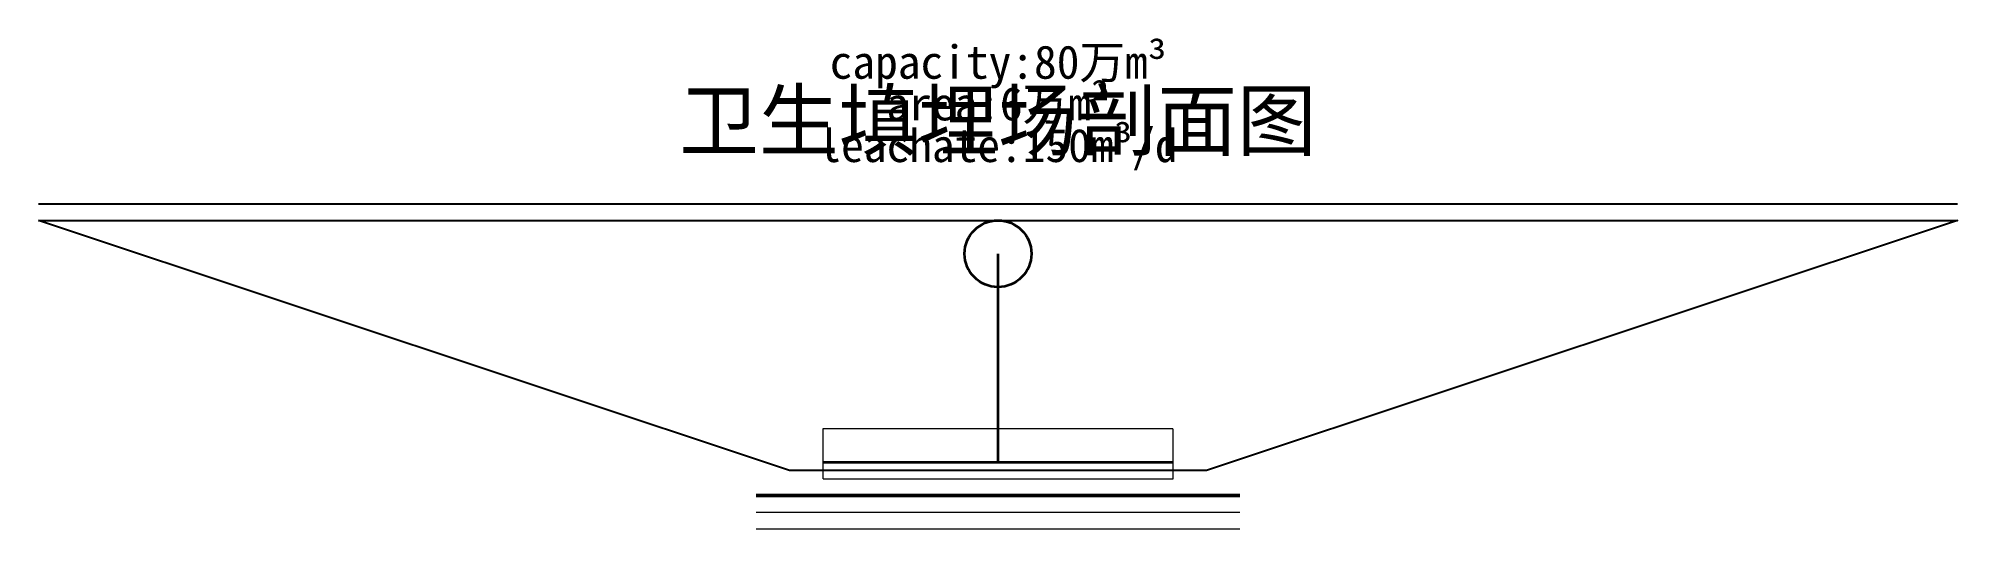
# Model space of a CAD drawing. Extents: x 500 to 12000, y 4650 to 7592.
import ezdxf
from ezdxf.enums import TextEntityAlignment as Align

# ---------------------------------------------------------------- set-up
doc = ezdxf.new("R2010")
doc.units = 13
doc.linetypes.add('DASHED', pattern=[1.524, 1.27, -0.254])
for name, color, linetype, lineweight in [('文字', 7, 'CONTINUOUS', 18), ('文字-标题', 7, 'CONTINUOUS', 35), ('管道-加药', 6, 'CONTINUOUS', 35), ('管道-污水', 4, 'CONTINUOUS', 50), ('细实线', 7, 'CONTINUOUS', 18), ('设备', 2, 'CONTINUOUS', 35)]:
    doc.layers.add(name, color=color, linetype=linetype, lineweight=lineweight)
doc.styles.add('HZ', font='simfang.ttf')

msp = doc.modelspace()

# ---------------------------------------------------------------- linework, layer by layer
at = {"layer": '填埋场'}
msp.add_line((500, 6600), (12000, 6600), dxfattribs=at)
at = {"layer": '填埋场', "lineweight": 50}
msp.add_line((4800, 4850), (7700, 4850), dxfattribs=at)
at = {"layer": '填埋场'}
msp.add_lwpolyline([(500, 6500), (12000, 6500), (12000, 6500), (7500, 5000), (5000, 5000), (500, 6500)], dxfattribs=at)
at = {"layer": '管道-加药', "lineweight": 35}
msp.add_line((6250, 5050), (6250, 6300), dxfattribs=at)
at = {"layer": '管道-污水', "lineweight": 35}
msp.add_line((5200, 5050), (7300, 5050), dxfattribs=at)
at = {"layer": '细实线'}
for p, q in [((4800, 4750), (7700, 4750)), ((4800, 4650), (7700, 4650))]:
    msp.add_line(p, q, dxfattribs=at)
at = {"layer": '细实线', "linetype": 'DASHED'}
msp.add_lwpolyline([(5200, 4950), (7300, 4950), (7300, 5250), (5200, 5250)], close=True, dxfattribs=at)
at = {"layer": '设备'}
msp.add_circle((6250, 6300), 200, dxfattribs=at)

# ---------------------------------------------------------------- texts
at = {"layer": '文字', "style": 'HZ'}
for s, p in [('capacity:80万m³', (6250, 7450)), ('area:6万m²', (6250, 7200)), ('leachate:150m³/d', (6250, 6950))]:
    msp.add_text(s, height=200, dxfattribs=at).set_placement(p, align=Align.MIDDLE_CENTER)
at = {"layer": '文字-标题', "style": 'HZ'}
msp.add_text('卫生填埋场剖面图', height=350, dxfattribs=at).set_placement((6250, 7100), align=Align.MIDDLE_CENTER)

doc.saveas('drawing.dxf')
